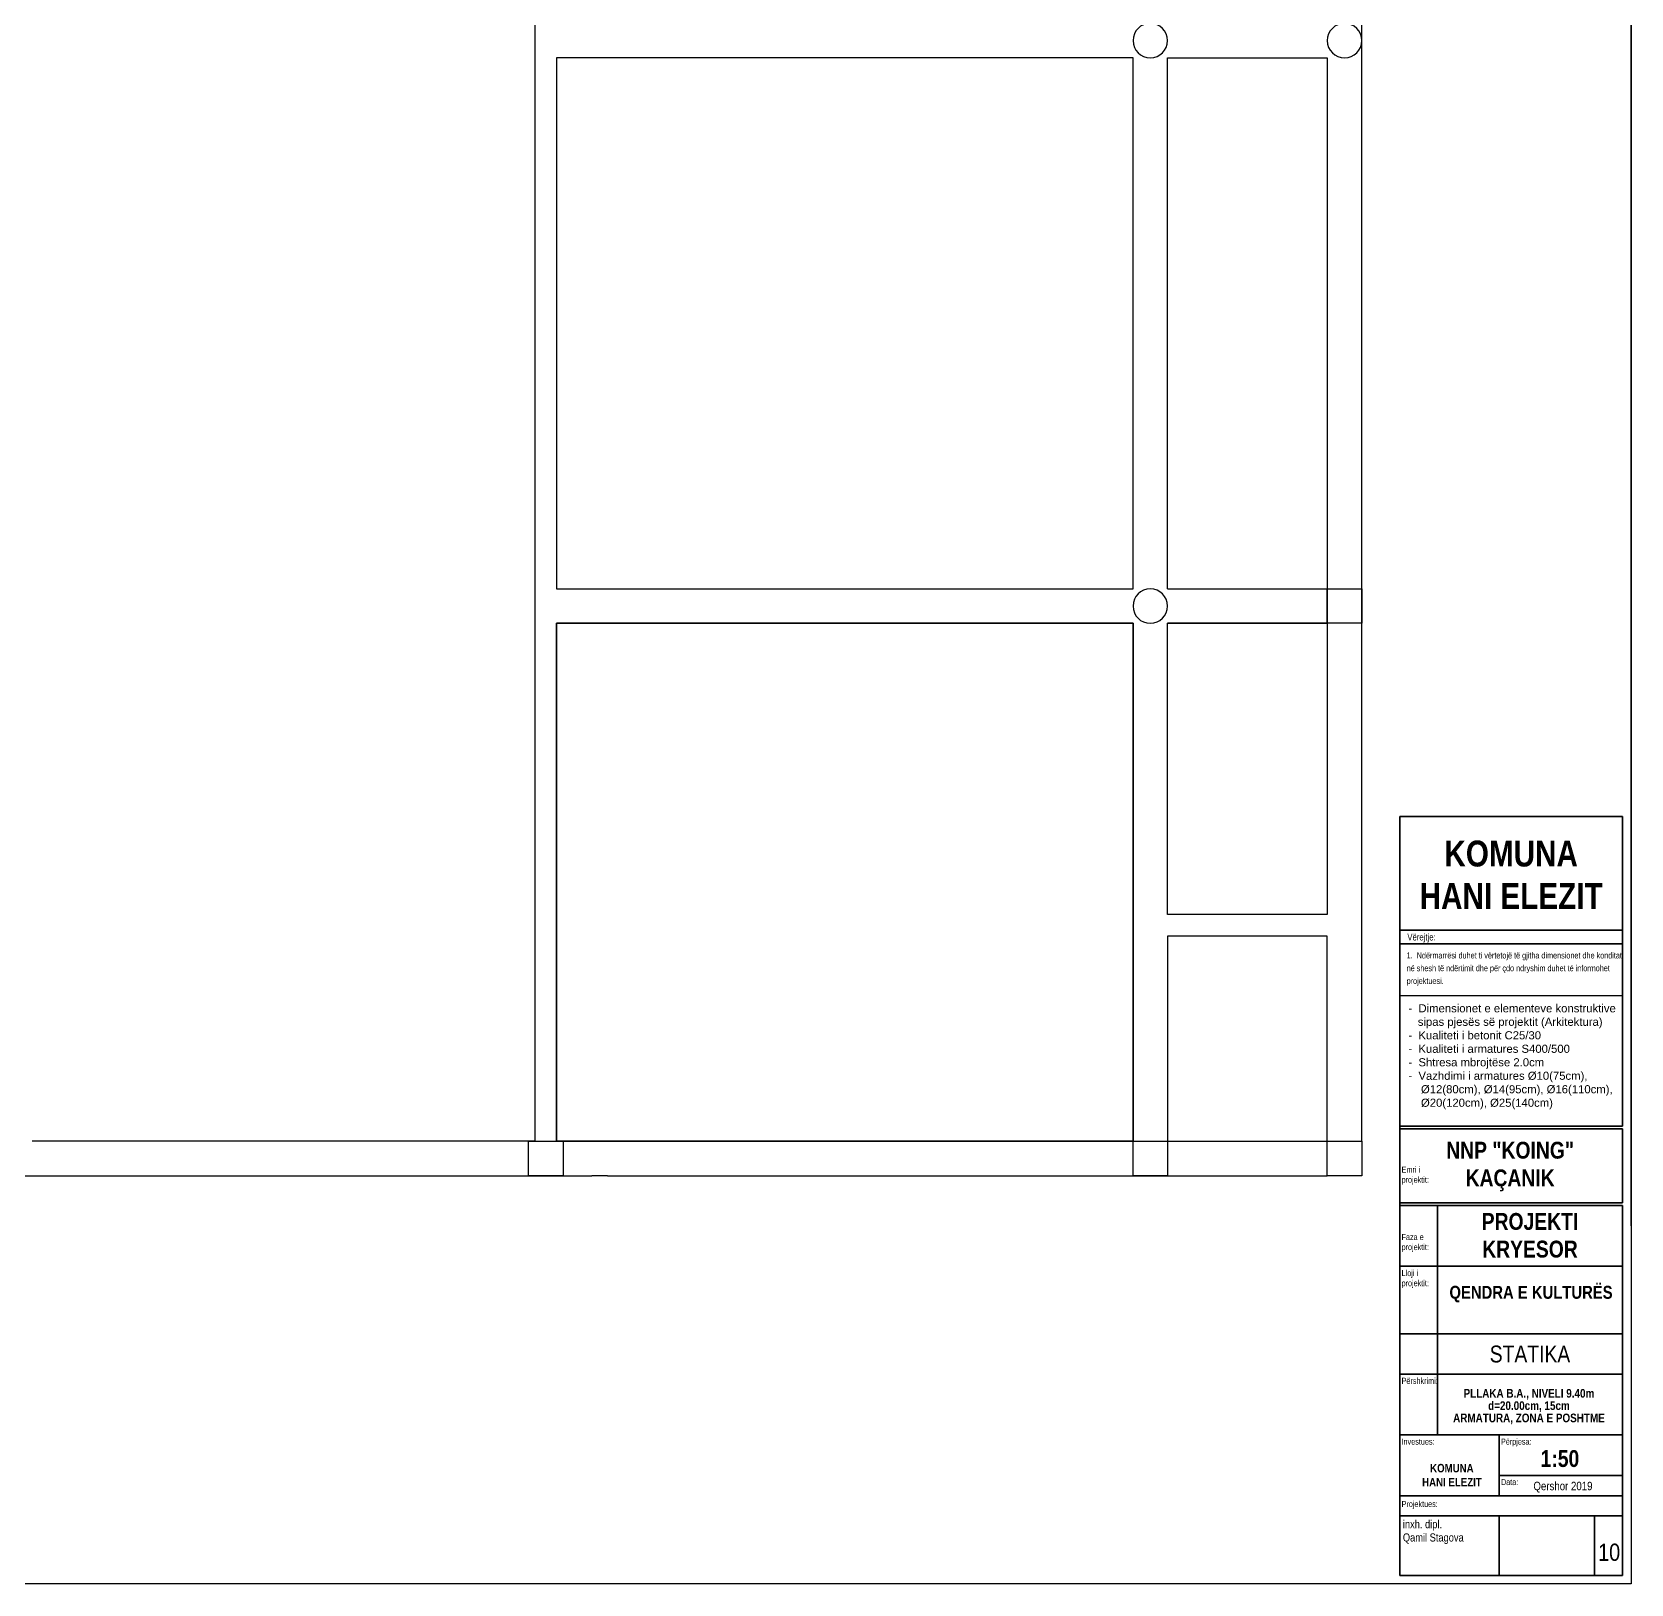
# Model space of a CAD drawing. Header units: inches. Extents: x 2803 to 15892, y -213 to 3987.
# Drawn here: x 6196 to 8047, y -213 to 1585 of the extents above; entities that cross this region are included whole.
import ezdxf

# ---------------------------------------------------------------- set-up
doc = ezdxf.new("R2010")
doc.units = ezdxf.units.IN
doc.layers.add('0_Pen_No__1', color=7, linetype='Continuous', lineweight=35)
doc.layers.add('TEKSTI_Pen_No__201', color=7, linetype='Continuous', lineweight=18)
doc.layers.add('A4_OP', color=7, linetype='Continuous')
doc.styles.add('GENERATED_STYLE_1', font='ARIAL.TTF')
doc.styles.add('GENERATED_STYLE_3', font='ARIALN.TTF')
doc.styles.add('GENERATED_STYLE_4', font='ARIALNB.TTF')

msp = doc.modelspace()

# ---------------------------------------------------------------- linework, layer by layer
for p, q in [((8047.3, 3986.7), (8047.3, -213.3)), ((8047.3, 201.7), (8047.3, 3586.7)), ((7779.7, 468.4), (8037.3, 468.4)), ((6862.2, 259.6), (6843.9, 259.6)), ((8047.3, -213.3), (2802.7, -213.3))]:
    msp.add_line(p, q)
at = {"layer": '0_Pen_No__1', "linetype": 'Continuous'}
for p, q in [((7779.7, 317), (7779.7, 675.7)), ((7779.7, 675.7), (8037.3, 675.7)), ((8037.3, 675.7), (8037.3, 317)), ((7779.7, 544), (8037.3, 544)), ((7779.7, 528.4), (8037.3, 528.4)), ((7779.7, 347.9), (7779.7, 433.7)), ((7779.7, -203.3), (7779.7, 344.7)), ((7779.7, 317), (8037.3, 317)), ((7779.7, 313.9), (8037.3, 313.9)), ((8037.3, 313.9), (8037.3, 228.1)), ((7779.7, 228.1), (8037.3, 228.1)), ((7779.7, 225), (8037.3, 225)), ((7779.7, 225), (8037.3, 225)), ((7823.3, -40.6), (7823.3, 225)), ((8037.3, 225), (8037.3, -203.3)), ((7779.7, 154.7), (8037.3, 154.7)), ((7779.7, 76.5), (8037.3, 76.5)), ((7779.7, 29.7), (8037.3, 29.7)), ((7779.7, -40.6), (8037.3, -40.6)), ((7894.8, -111), (7894.8, -40.6)), ((7894.8, -87.5), (8037.3, -87.5)), ((7779.7, -111), (8037.3, -111)), ((7779.7, -134.4), (8037.3, -134.4)), ((7894.8, -134.4), (7894.8, -203.3)), ((8005.1, -203.3), (8005.1, -134.4)), ((7779.7, -203.3), (8037.3, -203.3))]:
    msp.add_line(p, q, dxfattribs=at)
at = {"layer": 'A4_OP'}
for points in [[(6778.1, 1574.6), (6778.1, 2194.6)], [(7735.6, 1574.6), (7735.6, 2067.3)], [(6778.1, 919.6), (6778.1, 1574.6)], [(7735.6, 749.6), (7735.6, 1574.6)], [(7470.6, 1554.6), (6803.1, 1554.6)], [(6803.1, 1554.6), (6803.1, 939.6)], [(7470.6, 1554.6), (6803.1, 1554.6)], [(6803.1, 1554.6), (6803.1, 939.6)], [(7470.6, 939.6), (7470.6, 1554.6)], [(7470.6, 939.6), (7470.6, 1554.6)], [(7510.6, 1404.7), (7510.6, 1554.6)], [(7510.6, 1554.6), (7695.6, 1554.6)], [(7510.6, 939.6), (7510.6, 1554.6)], [(7510.6, 1554.6), (7695.6, 1554.6)], [(7695.6, 1554.6), (7695.6, 1404.7)], [(7695.6, 1554.6), (7695.6, 562.1)], [(6803.1, 939.6), (7470.6, 939.6)], [(6803.1, 939.6), (7470.6, 939.6)], [(7510.6, 939.6), (7695.6, 939.6)], [(7510.6, 939.6), (7695.6, 939.6)], [(7695.6, 939.6), (7735.6, 939.6)], [(7695.6, 899.6), (7695.6, 939.6)], [(7695.6, 939.6), (7735.6, 939.6)], [(7695.6, 899.6), (7695.6, 939.6)], [(7735.6, 939.6), (7735.6, 899.6)], [(7735.6, 939.6), (7735.6, 899.6)], [(6778.1, 299.6), (6778.1, 919.6)], [(6803.1, 299.6), (6803.1, 899.6)], [(6803.1, 899.6), (7470.6, 899.6)], [(6803.1, 899.6), (6803.1, 481.2)], [(7470.6, 899.6), (6803.1, 899.6)], [(7470.6, 899.6), (7470.6, 299.6)], [(7470.6, 749.6), (7470.6, 899.6)], [(7695.6, 899.6), (7510.6, 899.6)], [(7510.6, 562.1), (7510.6, 899.6)], [(7510.6, 899.6), (7695.6, 899.6)], [(7735.6, 899.6), (7695.6, 899.6)], [(7735.6, 899.6), (7695.6, 899.6)], [(7510.8, 762.1), (7510.6, 762.1)], [(7470.6, 549.6), (7470.6, 749.6)], [(7735.6, 549.6), (7735.6, 749.6)], [(7695.6, 562.1), (7510.6, 562.1)], [(7695.6, 562.1), (7510.6, 562.1)], [(7470.6, 299.6), (7470.6, 549.6)], [(7695.6, 537.1), (7510.6, 537.1)], [(7510.6, 537.1), (7510.6, 299.6)], [(7695.6, 299.6), (7695.6, 537.1)], [(7735.6, 299.6), (7735.6, 549.6)], [(6803.1, 481.2), (6803.1, 299.6)], [(6778.1, 299.6), (6195.6, 299.6)], [(6778.1, 299.6), (6195.6, 299.6)], [(6770.6, 299.6), (6810.6, 299.6)], [(6770.6, 259.6), (6770.6, 299.6)], [(6770.6, 299.6), (6810.6, 299.6)], [(6770.6, 259.6), (6770.6, 299.6)], [(7470.6, 299.6), (6803.1, 299.6)], [(6803.1, 299.6), (6862.2, 299.6)], [(6810.6, 299.6), (6810.6, 259.6)], [(6810.6, 299.6), (6810.6, 259.6)], [(6862.2, 299.6), (7470.6, 299.6)], [(7470.6, 299.6), (7510.6, 299.6)], [(7470.6, 259.6), (7470.6, 299.6)], [(7470.6, 299.6), (7510.6, 299.6)], [(7470.6, 259.6), (7470.6, 299.6)], [(7510.6, 299.6), (7510.6, 259.6)], [(7510.6, 299.6), (7510.6, 259.6)], [(7510.6, 299.6), (7695.6, 299.6)], [(7695.6, 299.6), (7735.6, 299.6)], [(7695.6, 259.6), (7695.6, 299.6)], [(7695.6, 299.6), (7735.6, 299.6)], [(7695.6, 259.6), (7695.6, 299.6)], [(7735.6, 299.6), (7735.6, 259.6)], [(7735.6, 299.6), (7735.6, 259.6)], [(6175.6, 259.6), (6790.6, 259.6)], [(6810.6, 259.6), (6770.6, 259.6)], [(6810.6, 259.6), (6770.6, 259.6)], [(6790.6, 259.6), (6843.9, 259.6)], [(6862.2, 259.6), (7490.6, 259.6)], [(7510.6, 259.6), (7470.6, 259.6)], [(7510.6, 259.6), (7470.6, 259.6)], [(7490.6, 259.6), (7695.6, 259.6)], [(7735.6, 259.6), (7695.6, 259.6)], [(7735.6, 259.6), (7695.6, 259.6)]]:
    msp.add_lwpolyline(points, dxfattribs=at)
for points in [[(7510.6, 1574.6, 1), (7470.6, 1574.6)], [(7510.6, 1574.6, 1), (7470.6, 1574.6)], [(7735.6, 1574.6, 1), (7695.6, 1574.6)], [(7735.6, 1574.6, 1), (7695.6, 1574.6)], [(7470.6, 1574.6, 1), (7510.6, 1574.6)], [(7470.6, 1574.6, 1), (7510.6, 1574.6)], [(7695.6, 1574.6, 1), (7735.6, 1574.6)], [(7695.6, 1574.6, 1), (7735.6, 1574.6)], [(7510.6, 919.6, 1), (7470.6, 919.6)], [(7510.6, 919.6, 1), (7470.6, 919.6)], [(7470.6, 919.6, 1), (7510.6, 919.6)], [(7470.6, 919.6, 1), (7510.6, 919.6)]]:
    msp.add_lwpolyline(points, format="xyb", dxfattribs=at)

# ---------------------------------------------------------------- texts
at = {"layer": '0_Pen_No__1', "linetype": 'Continuous'}
for s, insert, char_height, width, attachment_point, line_spacing_factor, style in [('\\A1;KOMUNA HANI ELEZIT', (7908.5, 647.9), 30, 214.051, 2, 0.984903, 'GENERATED_STYLE_4'), ('\\A1;1.  Ndërmarrësi duhet ti vërtetojë të gjitha dimensionet dhe konditat në shesh të ndërtimit dhe për çdo ndryshim duhet të informohet projektuesi. ', (7787.5, 518.4), 7.0313, 245.916, 1, 1.261061, 'GENERATED_STYLE_3'), ('\\A1;NNP "KOING"\\PKAÇANIK', (7907.3, 299), 19.531, 214.051, 2, 0.984903, 'GENERATED_STYLE_4'), ('\\A1;Emri i\\Pprojektit:', (7781.6, 270.3), 7.03, 67.539, 1, 0.996607, 'GENERATED_STYLE_3'), ('\\A1;PROJEKTI KRYESOR', (7930.3, 216.5), 19.531, 214.051, 2, 0.984903, 'GENERATED_STYLE_4'), ('\\A1;Faza e \\Pprojektit:', (7781.6, 192.2), 7.031, 67.539, 1, 0.996607, 'GENERATED_STYLE_3'), ('\\A1;Lloji i \\Pprojektit:', (7781.6, 150.4), 7.031, 67.539, 1, 0.996607, 'GENERATED_STYLE_3'), ('\\A1;QENDRA E KULTURËS', (7931.5, 132.1), 15, 214.051, 2, 0.984903, 'GENERATED_STYLE_4'), ('\\A1;PLLAKA B.A., NIVELI 9.40m\\Pd=20.00cm, 15cm\\PARMATURA, ZONA E POSHTME', (7929.1, 12.6), 10, 227.819, 2, 0.8554, 'GENERATED_STYLE_4'), ('\\A1;inxh. dipl. \\PQamil Stagova', (7783.1, -139.3), 9.375, 167.016, 1, 0.98645, 'GENERATED_STYLE_3')]:
    msp.add_mtext(s, dxfattribs=dict(at, insert=insert, char_height=char_height, width=width, attachment_point=attachment_point, line_spacing_factor=line_spacing_factor, style=style))
for s, insert, char_height, attachment_point, style in [('\\A1;Vërejtje:', (7788.3, 540), 7.812, 1, 'GENERATED_STYLE_3'), ('\\A1;STATIKA', (7930.3, 62.9), 19.531, 2, 'GENERATED_STYLE_3'), ('\\A1;Përshkrimi:', (7781.6, 25.6), 7.031, 1, 'GENERATED_STYLE_3'), ('\\A1;Investues: ', (7781.6, -44.8), 7.031, 1, 'GENERATED_STYLE_3'), ('\\A1;Përpjesa:', (7896.7, -44.8), 7.031, 1, 'GENERATED_STYLE_3'), ('\\A1;1:50', (7965, -58.2), 19.53, 2, 'GENERATED_STYLE_4'), ('\\A1;\\pi-24.727;KOMUNA \\P\\pi-33.963;HANI ELEZIT', (7839.4, -74.2), 9.766, 1, 'GENERATED_STYLE_4'), ('\\A1;Data: ', (7896.7, -91.7), 7.03, 1, 'GENERATED_STYLE_3'), ('\\A1;Qershor 2019', (7968.5, -94.9), 9.766, 2, 'GENERATED_STYLE_3'), ('\\A1;Projektues: ', (7781.6, -117.1), 7.031, 1, 'GENERATED_STYLE_3'), ('\\A1;10', (8022, -166.5), 20, 2, 'GENERATED_STYLE_3')]:
    msp.add_mtext(s, dxfattribs=dict(at, insert=insert, char_height=char_height, attachment_point=attachment_point, style=style))
at = {"layer": 'TEKSTI_Pen_No__201', "linetype": 'Continuous', "insert": (7789.5, 458.3), "char_height": 9.375, "attachment_point": 1, "style": 'GENERATED_STYLE_1'}
msp.add_mtext('-  Dimensionet e elementeve konstruktive\\P   sipas pjesës së projektit (Arkitektura)\\P-  Kualiteti i betonit C25/30\\P-  Kualiteti i armatures S400/500\\P-  Shtresa mbrojtëse 2.0cm\\P-  Vazhdimi i armatures Ø10(75cm), \\P    Ø12(80cm), Ø14(95cm), Ø16(110cm), \\P    Ø20(120cm), Ø25(140cm)    ', dxfattribs=at)

doc.saveas('drawing.dxf')
